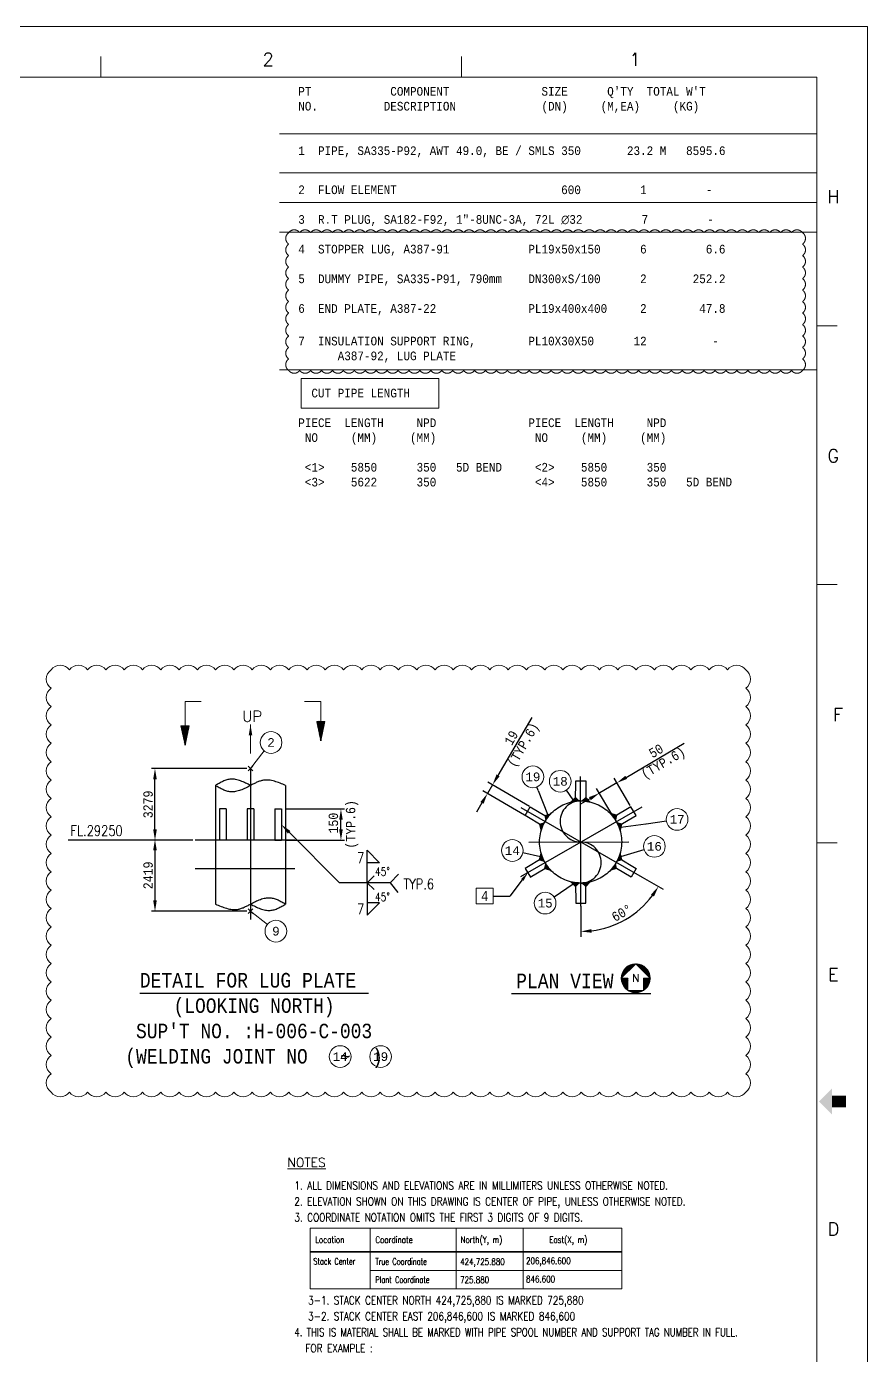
# Model space of a CAD drawing. Extents: x 0 to 841, y 0 to 594.
# Drawn here: x 608.5 to 841, y 226.8 to 594 of the extents above; entities that cross this region are included whole.
import ezdxf
from ezdxf.enums import TextEntityAlignment as Align

# ---------------------------------------------------------------- set-up
doc = ezdxf.new("R2010")
doc.units = 0
doc.header["$LTSCALE"] = 7
doc.header["$MEASUREMENT"] = 0
for name, pattern in [('CENTER', [50.8, 31.75, -6.35, 6.35, -6.35]), ('CONT', [1, 1, 0]), ('PHANTOM', [63.5, 31.75, -6.35, 6.35, -6.35, 6.35, -6.35])]:
    doc.linetypes.add(name, pattern=pattern)
for name, color, linetype in [('4', 7, 'Continuous'), ('42', 7, 'Continuous'), ('54', 7, 'Continuous'), ('EMB', 7, 'Continuous'), ('SUPT', 4, 'Continuous'), ('T-TEXT1', 7, 'Continuous'), ('TITLE BLOCK', 7, 'Continuous')]:
    doc.layers.add(name, color=color, linetype=linetype)
doc.styles.add('MARKING', font='monotxt.shx', dxfattribs={"width": 0.85, "height": 2.6})
doc.styles.add('ROMANS', font='romans.shx')
doc.styles.get("Standard").update_dxf_attribs({"font": 'txt.shx'})
doc.styles.add('TXT', font='monotxt.shx')

# ---------------------------------------------------------------- blocks, each defined once
blk = doc.blocks.new('*X42')
at = {"color": 0}
for p, q in [((263.81, 168.35), (270.12, 174.66)), ((263.85, 168.92), (269.55, 174.62)), ((263.95, 169.55), (268.91, 174.51)), ((264.16, 170.29), (268.17, 174.3)), ((264.58, 171.24), (267.22, 173.89)), ((270.3, 174.31), (270.64, 174.65)), ((270.3, 173.78), (271.13, 174.61)), ((270.3, 173.25), (271.58, 174.53)), ((270.3, 172.72), (272.01, 174.43)), ((270.3, 172.19), (272.42, 174.31)), ((270.3, 171.66), (272.8, 174.16)), ((270.83, 171.66), (273.17, 174)), ((271.36, 171.66), (273.51, 173.81)), ((271.89, 171.66), (273.84, 173.61)), ((272.42, 171.66), (274.16, 173.39)), ((263.81, 167.82), (263.98, 167.99)), ((263.86, 167.34), (264.24, 167.72)), ((263.93, 166.88), (264.51, 167.46)), ((272.95, 171.66), (274.45, 173.16)), ((273.48, 171.66), (274.74, 172.91)), ((274.01, 171.66), (275, 172.65)), ((274.54, 171.66), (275.25, 172.37)), ((275.08, 171.66), (275.49, 172.08)), ((275.61, 171.66), (275.71, 171.77)), ((275.78, 171.3), (275.91, 171.44)), ((275.78, 170.77), (276.1, 171.1)), ((275.78, 170.24), (276.27, 170.74)), ((275.78, 169.71), (276.42, 170.35)), ((275.78, 169.18), (276.55, 169.95)), ((275.78, 168.65), (276.66, 169.53)), ((275.78, 168.12), (276.74, 169.08)), ((275.78, 167.59), (276.79, 168.6)), ((275.78, 167.06), (276.8, 168.08)), ((275.78, 166.53), (276.77, 167.52)), ((264.03, 166.45), (264.77, 167.19)), ((264.16, 166.05), (265.04, 166.93)), ((264.3, 165.66), (265.3, 166.66)), ((264.47, 165.3), (265.57, 166.4)), ((264.65, 164.95), (265.83, 166.13)), ((264.85, 164.62), (266.1, 165.87)), ((265.07, 164.31), (266.36, 165.6)), ((265.3, 164.01), (266.63, 165.34)), ((265.55, 163.73), (266.89, 165.07)), ((265.81, 163.46), (267.16, 164.8)), ((266.09, 163.21), (267.42, 164.54)), ((266.39, 162.97), (267.69, 164.27)), ((266.7, 162.75), (267.95, 164.01)), ((267.02, 162.55), (268.22, 163.74)), ((267.37, 162.36), (268.48, 163.48)), ((267.73, 162.19), (268.75, 163.21)), ((268.11, 162.04), (269.01, 162.95)), ((268.51, 161.91), (269.28, 162.68)), ((268.93, 161.81), (269.54, 162.42)), ((269.38, 161.73), (269.81, 162.15)), ((269.86, 161.68), (270.08, 161.89)), ((270.3, 164.24), (270.73, 164.66)), ((270.3, 163.71), (271.26, 164.66)), ((270.3, 163.18), (271.79, 164.66)), ((270.3, 162.65), (272.32, 164.66)), ((270.3, 162.12), (272.85, 164.66)), ((270.38, 161.66), (273.38, 164.66)), ((270.94, 161.69), (273.91, 164.66)), ((271.56, 161.78), (274.44, 164.66)), ((272.28, 161.97), (274.97, 164.66)), ((273.16, 162.32), (275.5, 164.66)), ((275.78, 166), (276.68, 166.9)), ((275.78, 165.47), (276.5, 166.19)), ((275.78, 164.94), (276.14, 165.3))]:
    blk.add_line(p, q, dxfattribs=at)
blk = doc.blocks.new('A$C4F896684')
at = {"layer": '4', "color": 2, "linetype": 'Continuous'}
for p, q in [((-1.13, 0), (0, -5.35)), ((-1.13, 0), (1.13, 0)), ((-1.11, 0), (0.74, -1.86)), ((-0.64, 0), (-1.05, -0.41)), ((-0.39, 0), (-1, -0.62)), ((-0.14, 0), (-0.96, -0.82)), ((0.11, 0), (-0.92, -1.03)), ((0.36, 0), (-0.87, -1.24)), ((-0.86, 0), (0.78, -1.65)), ((0.61, 0), (-0.83, -1.44)), ((0.86, 0), (-0.79, -1.65)), ((1.11, 0), (-0.74, -1.85)), ((-0.62, 0), (0.83, -1.44)), ((-0.37, 0), (0.87, -1.24)), ((-0.12, 0), (0.92, -1.03)), ((0, -5.35), (1.13, 0)), ((0.13, 0), (0.96, -0.83)), ((0.38, 0), (1, -0.62)), ((0.63, 0), (1.05, -0.41)), ((0.88, 0), (1.09, -0.21)), ((1.13, 0), (1.13, 0)), ((-1.07, -0.29), (0.7, -2.06)), ((-1.01, -0.61), (0.65, -2.27)), ((-0.94, -0.92), (0.61, -2.47)), ((-0.87, -1.24), (0.57, -2.68)), ((-0.8, -1.56), (0.52, -2.88)), ((-0.74, -1.87), (0.48, -3.09)), ((1.07, -0.29), (-0.7, -2.06)), ((-0.67, -2.19), (0.44, -3.3)), ((1.01, -0.6), (-0.65, -2.26)), ((0.94, -0.92), (-0.61, -2.47)), ((-0.6, -2.51), (0.39, -3.5)), ((0.87, -1.24), (-0.57, -2.68)), ((-0.54, -2.82), (0.35, -3.71)), ((0.81, -1.55), (-0.52, -2.88)), ((0.74, -1.87), (-0.48, -3.09)), ((-0.47, -3.14), (0.31, -3.91)), ((0.67, -2.19), (-0.44, -3.29)), ((-0.4, -3.46), (0.26, -4.12)), ((0.6, -2.5), (-0.39, -3.5)), ((0.54, -2.82), (-0.35, -3.71)), ((0.47, -3.14), (-0.31, -3.91)), ((0.4, -3.45), (-0.26, -4.12)), ((-0.34, -3.77), (0.22, -4.33)), ((-0.27, -4.09), (0.17, -4.53)), ((0.34, -3.77), (-0.22, -4.32)), ((-0.2, -4.41), (0.13, -4.74)), ((0.27, -4.09), (-0.17, -4.53)), ((0.2, -4.4), (-0.13, -4.74)), ((-0.13, -4.72), (0.09, -4.94)), ((0.13, -4.72), (-0.09, -4.94)), ((-0.07, -5.04), (0.04, -5.15)), ((0.07, -5.03), (-0.04, -5.15)), ((0, -5.35), (0, -5.35))]:
    blk.add_line(p, q, dxfattribs=at)

msp = doc.modelspace()

# ---------------------------------------------------------------- hatches: boundary and pattern name
at = {"layer": 'SUPT', "linetype": 'PHANTOM'}
for points in [[(760.26, 380.98), (759.01, 379.73, -0.059237), (761.68, 380.05), (761.22, 380.05)], [(763.09, 380.98), (764.34, 379.73, 0.059237), (761.68, 380.05), (762.14, 380.05)], [(751.76, 376.05), (753.47, 376.51, 0.059237), (751.86, 374.36), (752.09, 374.76)], [(771.63, 376.07), (769.92, 376.52, -0.059237), (771.53, 374.37), (771.3, 374.77)], [(750.35, 373.6), (750.81, 371.9, -0.059237), (751.86, 374.36), (751.63, 373.96)], [(773.04, 373.61), (772.59, 371.91, 0.059237), (771.53, 374.37), (771.76, 373.98)], [(750.36, 363.77), (750.81, 365.47, 0.059237), (751.87, 363.01), (751.64, 363.41)], [(773.05, 363.78), (772.59, 365.49, -0.059237), (771.54, 363.02), (771.77, 363.42)], [(751.77, 361.32), (753.48, 360.86, -0.059237), (751.87, 363.01), (752.1, 362.61)], [(771.64, 361.33), (769.93, 360.87, 0.059237), (771.54, 363.02), (771.31, 362.62)], [(760.28, 356.41), (759.03, 357.65, 0.059237), (761.69, 357.34), (761.23, 357.34)], [(763.11, 356.41), (764.35, 357.66, -0.059237), (761.69, 357.34), (762.15, 357.34)]]:
    msp.add_hatch(color=1, dxfattribs=at).paths.add_polyline_path(points)

# ---------------------------------------------------------------- linework, layer by layer
at = {"color": 6, "linetype": 'Continuous', "lineweight": 0, "flags": 128}
msp.add_lwpolyline([(823.04, 498.99, 0, 0, 0.520567), (823.04, 498.99, 0, 0, 0.520567), (823.04, 498.99, 0.3, 0.3, 0.520567), (823.04, 502.16, 0.3, 0.3, 0.520567), (823.04, 505.33, 0.3, 0.3, 0.520567), (823.04, 508.5, 0.3, 0.3, 0.520567), (823.04, 511.67, 0.3, 0.3, 0.520567), (823.04, 514.85, 0.3, 0.3, 0.520567), (823.04, 518.02, 0.3, 0.3, 0.520567), (823.04, 521.19, 0.3, 0.3, 0.520567), (823.04, 524.36, 0.3, 0.3, 0.520567), (823.04, 527.53, 0.3, 0.3, 0.520567), (823.04, 530.71, 0.3, 0.3, 0.520567), (823.04, 533.88, 0.3, 0.3, 0.520567), (823.04, 537.05, 0.3, 0.3, 0.520567), (823.04, 537.05, 0.3, 0.3, 0.520567), (820.01, 537.05, 0.3, 0.3, 0.520567), (816.99, 537.05, 0.3, 0.3, 0.520567), (813.97, 537.05, 0.3, 0.3, 0.520567), (810.95, 537.05, 0.3, 0.3, 0.520567), (807.92, 537.05, 0.3, 0.3, 0.520567), (804.9, 537.05, 0.3, 0.3, 0.520567), (801.88, 537.05, 0.3, 0.3, 0.520567), (798.86, 537.05, 0.3, 0.3, 0.520567), (795.83, 537.05, 0.3, 0.3, 0.520567), (792.81, 537.05, 0.3, 0.3, 0.520567), (789.79, 537.05, 0.3, 0.3, 0.520567), (786.77, 537.05, 0.3, 0.3, 0.520567), (783.74, 537.05, 0.3, 0.3, 0.520567), (780.72, 537.05, 0.3, 0.3, 0.520567), (777.7, 537.05, 0.3, 0.3, 0.520567), (774.68, 537.05, 0.3, 0.3, 0.520567), (771.66, 537.05, 0.3, 0.3, 0.520567), (768.63, 537.05, 0.3, 0.3, 0.520567), (765.61, 537.05, 0.3, 0.3, 0.520567), (762.59, 537.05, 0.3, 0.3, 0.520567), (759.57, 537.05, 0.3, 0.3, 0.520567), (756.54, 537.05, 0.3, 0.3, 0.520567), (753.52, 537.05, 0.3, 0.3, 0.520567), (750.5, 537.05, 0.3, 0.3, 0.520567), (747.48, 537.05, 0.3, 0.3, 0.520567), (744.45, 537.05, 0.3, 0.3, 0.520567), (741.43, 537.05, 0.3, 0.3, 0.520567), (738.41, 537.05, 0.3, 0.3, 0.520567), (735.39, 537.05, 0.3, 0.3, 0.520567), (732.36, 537.05, 0.3, 0.3, 0.520567), (729.34, 537.05, 0.3, 0.3, 0.520567), (726.32, 537.05, 0.3, 0.3, 0.520567), (723.3, 537.05, 0.3, 0.3, 0.520567), (720.27, 537.05, 0.3, 0.3, 0.520567), (717.25, 537.05, 0.3, 0.3, 0.520567), (714.23, 537.05, 0.3, 0.3, 0.520567), (711.21, 537.05, 0.3, 0.3, 0.520567), (708.18, 537.05, 0.3, 0.3, 0.520567), (705.16, 537.05, 0.3, 0.3, 0.520567), (702.14, 537.05, 0.3, 0.3, 0.520567), (699.12, 537.05, 0.3, 0.3, 0.520567), (696.09, 537.05, 0.3, 0.3, 0.520567), (693.07, 537.05, 0.3, 0.3, 0.520567), (690.05, 537.05, 0.3, 0.3, 0.520567), (687.03, 537.05, 0.3, 0.3, 0.520567), (684.01, 537.05, 0.3, 0.3, 0.520567), (680.98, 537.05, 0.3, 0.3, 0.520567), (680.98, 537.05, 0.3, 0.3, 0.520567), (680.98, 533.88, 0.3, 0.3, 0.520567), (680.98, 530.71, 0.3, 0.3, 0.520567), (680.98, 527.53, 0.3, 0.3, 0.520567), (680.98, 524.36, 0.3, 0.3, 0.520567), (680.98, 521.19, 0.3, 0.3, 0.520567), (680.98, 518.02, 0.3, 0.3, 0.520567), (680.98, 514.85, 0.3, 0.3, 0.520567), (680.98, 511.67, 0.3, 0.3, 0.520567), (680.98, 508.5, 0.3, 0.3, 0.520567), (680.98, 505.33, 0.3, 0.3, 0.520567), (680.98, 502.16, 0.3, 0.3, 0.520567), (680.98, 498.99, 0.3, 0.3, 0.520567), (680.98, 498.99, 0.3, 0.3, 0.520567), (684.01, 498.99, 0.3, 0.3, 0.520567), (687.03, 498.99, 0.3, 0.3, 0.520567), (690.05, 498.99, 0.3, 0.3, 0.520567), (693.07, 498.99, 0.3, 0.3, 0.520567), (696.09, 498.99, 0.3, 0.3, 0.520567), (699.12, 498.99, 0.3, 0.3, 0.520567), (702.14, 498.99, 0.3, 0.3, 0.520567), (705.16, 498.99, 0.3, 0.3, 0.520567), (708.18, 498.99, 0.3, 0.3, 0.520567), (711.21, 498.99, 0.3, 0.3, 0.520567), (714.23, 498.99, 0.3, 0.3, 0.520567), (717.25, 498.99, 0.3, 0.3, 0.520567), (720.27, 498.99, 0.3, 0.3, 0.520567), (723.3, 498.99, 0.3, 0.3, 0.520567), (726.32, 498.99, 0.3, 0.3, 0.520567), (729.34, 498.99, 0.3, 0.3, 0.520567), (732.36, 498.99, 0.3, 0.3, 0.520567), (735.39, 498.99, 0.3, 0.3, 0.520567), (738.41, 498.99, 0.3, 0.3, 0.520567), (741.43, 498.99, 0.3, 0.3, 0.520567), (744.45, 498.99, 0.3, 0.3, 0.520567), (747.48, 498.99, 0.3, 0.3, 0.520567), (750.5, 498.99, 0.3, 0.3, 0.520567), (753.52, 498.99, 0.3, 0.3, 0.520567), (756.54, 498.99, 0.3, 0.3, 0.520567), (759.57, 498.99, 0.3, 0.3, 0.520567), (762.59, 498.99, 0.3, 0.3, 0.520567), (765.61, 498.99, 0.3, 0.3, 0.520567), (768.63, 498.99, 0.3, 0.3, 0.520567), (771.66, 498.99, 0.3, 0.3, 0.520567), (774.68, 498.99, 0.3, 0.3, 0.520567), (777.7, 498.99, 0.3, 0.3, 0.520567), (780.72, 498.99, 0.3, 0.3, 0.520567), (783.74, 498.99, 0.3, 0.3, 0.520567), (786.77, 498.99, 0.3, 0.3, 0.520567), (789.79, 498.99, 0.3, 0.3, 0.520567), (792.81, 498.99, 0.3, 0.3, 0.520567), (795.83, 498.99, 0.3, 0.3, 0.520567), (798.86, 498.99, 0.3, 0.3, 0.520567), (801.88, 498.99, 0.3, 0.3, 0.520567), (804.9, 498.99, 0.3, 0.3, 0.520567), (807.92, 498.99, 0.3, 0.3, 0.520567), (810.95, 498.99, 0.3, 0.3, 0.520567), (813.97, 498.99, 0.3, 0.3, 0.520567), (816.99, 498.99, 0.3, 0.3, 0.520567), (820.01, 498.99, 0.3, 0.3, 0.520567), (823.04, 498.99, 0.3, 0.3, 0.520567)], format="xyseb", dxfattribs=at)
at = {"layer": '42', "color": 3, "linetype": 'Continuous', "lineweight": 0}
for p, q in [((629.01, 585.73), (629.01, 580)), ((728.74, 585.73), (728.74, 580)), ((826.93, 511.27), (832.65, 511.27)), ((826.93, 439.85), (832.65, 439.85)), ((826.93, 368.43), (832.65, 368.43))]:
    msp.add_line(p, q, dxfattribs=at)
for points in [[(0, 0), (841, 0), (841, 594), (0, 594)], [(35, 580), (827, 580), (827, 14), (35, 14)]]:
    msp.add_lwpolyline(points, close=True, dxfattribs=at)
for points in [[(827.59, 297), (831.16, 300.56), (831.16, 293.43)], [(831.16, 298.6), (835.1, 298.6), (831.16, 295.39), (835.1, 295.39)]]:
    msp.add_solid(points, dxfattribs=at)
at = {"layer": '54', "color": 4, "linetype": 'Continuous', "lineweight": 0}
for p, q in [((686.88, 255.36), (686.88, 262.02)), ((686.88, 262.02), (773.12, 262.02)), ((703.54, 255.36), (703.54, 262.02)), ((727.29, 255.36), (727.29, 262.02)), ((745.78, 255.36), (745.78, 262.02)), ((773.12, 262.02), (773.12, 255.36)), ((686.88, 255.53), (773.12, 255.53)), ((686.88, 245.26), (686.88, 255.36)), ((686.88, 255.36), (773.12, 255.36)), ((686.88, 255.36), (773.12, 255.36)), ((703.54, 245.26), (703.54, 255.36)), ((727.29, 245.26), (727.29, 255.36)), ((745.78, 245.26), (745.78, 255.36)), ((773.12, 255.36), (773.12, 245.26)), ((703.54, 250.31), (773.12, 250.31)), ((686.88, 245.26), (773.12, 245.26))]:
    msp.add_line(p, q, dxfattribs=at)
at = {"layer": 'EMB', "color": 2, "linetype": 'Continuous', "lineweight": 0}
for p, q in [((678.39, 564.39), (827, 564.39)), ((678.39, 553.59), (827, 553.59)), ((678.39, 545.39), (827, 545.39)), ((678.39, 537.19), (827, 537.19)), ((678.39, 499.19), (827, 499.19)), ((684.39, 496.72), (722.49, 496.72))]:
    msp.add_line(p, q, dxfattribs=at)
msp.add_lwpolyline([(684.39, 496.72), (684.39, 488.52), (722.49, 488.52), (722.49, 496.72)], dxfattribs=at)
at = {"layer": 'SUPT', "color": 2, "linetype": 'PHANTOM', "lineweight": 0}
for p, q in [((652.31, 407.51), (652.31, 396.66)), ((656.8, 407.51), (652.31, 407.51)), ((689.84, 407.51), (685.35, 407.51)), ((689.84, 407.51), (689.84, 397.92)), ((670.41, 401.14), (670.41, 393.13)), ((670.41, 388.98), (674.23, 393.83)), ((671.07, 389.63), (669.76, 388.32)), ((669.76, 389.63), (671.07, 388.32)), ((671.07, 348.9), (669.76, 350.21)), ((669.76, 348.9), (671.07, 350.21)), ((670.41, 349.55), (675.07, 345.9))]:
    msp.add_line(p, q, dxfattribs=at)
at = {"layer": 'SUPT', "color": 2}
for p, q in [((738.86, 387.08), (748.25, 403.13)), ((774.31, 386.55), (790.35, 395.98)), ((669.41, 388.98), (643, 388.98)), ((644, 372.16), (644, 385.98)), ((775.43, 378.73), (770.97, 386.33)), ((746.14, 376.11), (734.64, 382.84)), ((737.34, 384.49), (735.93, 382.08)), ((747.55, 378.52), (736.05, 385.25)), ((770.56, 375.87), (766.1, 383.46)), ((771.73, 385.03), (766.55, 381.99)), ((734.42, 379.49), (732.9, 376.9)), ((764.27, 380.65), (761.68, 379.13)), ((679.96, 377.82), (696.42, 377.82)), ((695.42, 372.16), (695.42, 374.82)), ((644, 369.16), (619.96, 369.16)), ((654.46, 369.16), (642.5, 369.16)), ((654.46, 369.16), (643, 369.16)), ((679.96, 369.16), (696.42, 369.16)), ((644, 366.37), (644, 352.55)), ((702.67, 357.43), (702.67, 366.39)), ((706.1, 362.96), (702.67, 366.39)), ((704.57, 359.34), (702.67, 357.43)), ((702.67, 357.43), (702.67, 348.47)), ((704.57, 355.52), (702.67, 357.43)), ((778.71, 358.98), (784.51, 355.65)), ((737.5, 353.76), (742.13, 353.76)), ((669.41, 349.55), (643, 349.55)), ((706.1, 351.9), (702.67, 348.47)), ((761.71, 350.93), (761.72, 342.44)), ((703.01, 326.8), (639.79, 326.8)), ((742.59, 326.8), (781.06, 326.8))]:
    msp.add_line(p, q, dxfattribs=at)
at = {"layer": 'SUPT', "color": 1, "linetype": 'CENTER'}
for p, q in [((670.41, 388.92), (670.41, 347.31)), ((761.71, 350.93), (761.69, 386.74)), ((745.12, 378.25), (778.71, 358.98)), ((745.13, 359.11), (778.7, 378.43)), ((682.63, 369.16), (655.14, 369.16)), ((747.4, 368.68), (775.04, 368.7)), ((682.63, 361.27), (655.14, 361.27))]:
    msp.add_line(p, q, dxfattribs=at)
at = {"layer": 'SUPT', "color": 1, "linetype": 'PHANTOM'}
for p, q in [((760.27, 379.96), (760.33, 385.62)), ((760.34, 385.62), (763.13, 385.6)), ((763.12, 385.61), (763.09, 380.98)), ((660.7, 384.29), (660.7, 351.53)), ((680.13, 384.29), (680.13, 351.53)), ((746.37, 375.99), (747.78, 378.4)), ((747.77, 378.39), (751.76, 376.05)), ((760.26, 380.98), (759.01, 379.73)), ((760.26, 380.98), (761.22, 380.05)), ((761.68, 380.05), (761.22, 380.05)), ((761.68, 380.05), (762.14, 380.05)), ((763.09, 380.98), (762.14, 380.05)), ((763.09, 380.98), (764.34, 379.73)), ((775.62, 378.41), (770.75, 375.55)), ((777.03, 376.01), (775.62, 378.41)), ((661.86, 377.82), (661.86, 369.16)), ((663.69, 377.82), (661.86, 377.82)), ((663.69, 377.82), (663.69, 369.16)), ((669.5, 377.82), (669.5, 369.16)), ((671.32, 377.82), (669.5, 377.82)), ((671.32, 377.82), (671.32, 369.16)), ((677.14, 377.82), (677.14, 369.16)), ((677.14, 377.82), (678.96, 377.82)), ((678.96, 377.82), (678.96, 369.16)), ((751.24, 373.1), (746.36, 375.98)), ((751.76, 376.05), (753.47, 376.51)), ((751.76, 376.05), (752.09, 374.76)), ((751.86, 374.36), (752.09, 374.76)), ((771.63, 376.07), (769.92, 376.52)), ((771.63, 376.07), (771.3, 374.77)), ((771.53, 374.37), (771.3, 374.77)), ((772.16, 373.11), (777.03, 376.01)), ((750.35, 373.6), (751.63, 373.96)), ((750.35, 373.6), (750.81, 371.9)), ((751.86, 374.36), (751.63, 373.96)), ((771.53, 374.37), (771.76, 373.98)), ((773.04, 373.61), (771.76, 373.98)), ((773.04, 373.61), (772.59, 371.91)), ((663.69, 369.16), (661.86, 369.16)), ((671.32, 369.16), (669.5, 369.16)), ((677.14, 369.16), (678.96, 369.16)), ((751.24, 364.27), (746.37, 361.38)), ((750.36, 363.77), (750.81, 365.47)), ((750.36, 363.77), (751.64, 363.41)), ((773.05, 363.78), (771.77, 363.42)), ((772.16, 364.29), (777.04, 361.4)), ((773.05, 363.78), (772.59, 365.49)), ((746.38, 361.38), (747.79, 358.97)), ((747.78, 358.97), (751.77, 361.32)), ((751.87, 363.01), (751.64, 363.41)), ((751.77, 361.32), (752.1, 362.61)), ((751.77, 361.32), (753.48, 360.86)), ((751.87, 363.01), (752.1, 362.61)), ((771.64, 361.33), (769.93, 360.87)), ((771.54, 363.02), (771.31, 362.62)), ((771.64, 361.33), (771.31, 362.62)), ((771.54, 363.02), (771.77, 363.42)), ((775.63, 358.99), (771.64, 361.33)), ((777.04, 361.4), (775.63, 358.99)), ((760.28, 356.41), (759.03, 357.65)), ((760.28, 357.42), (760.35, 351.76)), ((760.28, 356.41), (761.23, 357.34)), ((761.69, 357.34), (761.23, 357.34)), ((761.69, 357.34), (762.15, 357.34)), ((763.11, 356.41), (762.15, 357.34)), ((763.11, 356.41), (764.35, 357.66)), ((763.14, 351.78), (763.11, 356.41)), ((760.36, 351.77), (763.15, 351.79))]:
    msp.add_line(p, q, dxfattribs=at)
at = {"layer": 'SUPT', "color": 2, "linetype": 'CONT'}
for p, q in [((752.62, 376.28), (749.59, 383.9)), ((759.64, 380.35), (757.78, 383)), ((772.82, 372.76), (785.41, 374.52)), ((750.58, 364.62), (745.73, 365.66)), ((772.82, 364.64), (779.22, 366.6)), ((759.65, 357.03), (754.36, 353.47))]:
    msp.add_line(p, q, dxfattribs=at)
at = {"layer": 'SUPT', "color": 2, "linetype": 'Continuous'}
for p, q in [((706.1, 362.96), (702.67, 362.96)), ((709.02, 357.43), (695.02, 357.43)), ((709.02, 357.43), (711.32, 359.75)), ((709.02, 357.43), (711.16, 354.71)), ((706.1, 351.9), (702.67, 351.9))]:
    msp.add_line(p, q, dxfattribs=at)
at = {"layer": 'SUPT', "color": 2, "lineweight": 0, "ltscale": 0.2}
for p, q in [((776.93, 335.02), (772.93, 331.03)), ((776.93, 335.02), (780.92, 331.03)), ((774.78, 331.03), (772.93, 331.03)), ((774.78, 331.03), (774.78, 327.66)), ((779.08, 331.03), (779.08, 327.66)), ((780.92, 331.03), (779.08, 331.03)), ((779.08, 327.66), (774.78, 327.66))]:
    msp.add_line(p, q, dxfattribs=at)
at = {"layer": 'SUPT', "color": 1, "linetype": 'Continuous', "lineweight": 0, "flags": 128}
msp.add_lwpolyline([(615.27, 416.24, 0.520567), (615.27, 416.24, 0.520567), (615.27, 416.24, 0.520567), (615.27, 411.17, 0.520567), (615.27, 406.1, 0.520567), (615.27, 401.02, 0.520567), (615.27, 395.95, 0.520567), (615.27, 390.88, 0.520567), (615.27, 385.81, 0.520567), (615.27, 380.73, 0.520567), (615.27, 375.66, 0.520567), (615.27, 370.59, 0.520567), (615.27, 365.52, 0.520567), (615.27, 360.44, 0.520567), (615.27, 355.37, 0.520567), (615.27, 350.3, 0.520567), (615.27, 345.23, 0.520567), (615.27, 340.15, 0.520567), (615.27, 335.08, 0.520567), (615.27, 330.01, 0.520567), (615.27, 324.94, 0.520567), (615.27, 319.87, 0.520567), (615.27, 314.79, 0.520567), (615.27, 309.72, 0.520567), (615.27, 304.65, 0.520567), (615.27, 299.58, 0.520567), (615.27, 299.58, 0.520567), (620.32, 299.58, 0.520567), (625.38, 299.58, 0.520567), (630.43, 299.58, 0.520567), (635.49, 299.58, 0.520567), (640.54, 299.58, 0.520567), (645.6, 299.58, 0.520567), (650.65, 299.58, 0.520567), (655.71, 299.58, 0.520567), (660.76, 299.58, 0.520567), (665.82, 299.58, 0.520567), (670.87, 299.58, 0.520567), (675.93, 299.58, 0.520567), (680.98, 299.58, 0.520567), (686.04, 299.58, 0.520567), (691.09, 299.58, 0.520567), (696.15, 299.58, 0.520567), (701.2, 299.58, 0.520567), (706.26, 299.58, 0.520567), (711.31, 299.58, 0.520567), (716.37, 299.58, 0.520567), (721.43, 299.58, 0.520567), (726.48, 299.58, 0.520567), (731.54, 299.58, 0.520567), (736.59, 299.58, 0.520567), (741.65, 299.58, 0.520567), (746.7, 299.58, 0.520567), (751.76, 299.58, 0.520567), (756.81, 299.58, 0.520567), (761.87, 299.58, 0.520567), (766.92, 299.58, 0.520567), (771.98, 299.58, 0.520567), (777.03, 299.58, 0.520567), (782.09, 299.58, 0.520567), (787.14, 299.58, 0.520567), (792.2, 299.58, 0.520567), (797.25, 299.58, 0.520567), (802.31, 299.58, 0.520567), (807.36, 299.58, 0.520567), (807.36, 299.58, 0.520567), (807.36, 304.65, 0.520567), (807.36, 309.72, 0.520567), (807.36, 314.79, 0.520567), (807.36, 319.87, 0.520567), (807.36, 324.94, 0.520567), (807.36, 330.01, 0.520567), (807.36, 335.08, 0.520567), (807.36, 340.15, 0.520567), (807.36, 345.23, 0.520567), (807.36, 350.3, 0.520567), (807.36, 355.37, 0.520567), (807.36, 360.44, 0.520567), (807.36, 365.52, 0.520567), (807.36, 370.59, 0.520567), (807.36, 375.66, 0.520567), (807.36, 380.73, 0.520567), (807.36, 385.81, 0.520567), (807.36, 390.88, 0.520567), (807.36, 395.95, 0.520567), (807.36, 401.02, 0.520567), (807.36, 406.1, 0.520567), (807.36, 411.17, 0.520567), (807.36, 416.24, 0.520567), (807.36, 416.24, 0.520567), (802.31, 416.24, 0.520567), (797.25, 416.24, 0.520567), (792.2, 416.24, 0.520567), (787.14, 416.24, 0.520567), (782.09, 416.24, 0.520567), (777.03, 416.24, 0.520567), (771.98, 416.24, 0.520567), (766.92, 416.24, 0.520567), (761.87, 416.24, 0.520567), (756.81, 416.24, 0.520567), (751.76, 416.24, 0.520567), (746.7, 416.24, 0.520567), (741.65, 416.24, 0.520567), (736.59, 416.24, 0.520567), (731.54, 416.24, 0.520567), (726.48, 416.24, 0.520567), (721.43, 416.24, 0.520567), (716.37, 416.24, 0.520567), (711.31, 416.24, 0.520567), (706.26, 416.24, 0.520567), (701.2, 416.24, 0.520567), (696.15, 416.24, 0.520567), (691.09, 416.24, 0.520567), (686.04, 416.24, 0.520567), (680.98, 416.24, 0.520567), (675.93, 416.24, 0.520567), (670.87, 416.24, 0.520567), (665.82, 416.24, 0.520567), (660.76, 416.24, 0.520567), (655.71, 416.24, 0.520567), (650.65, 416.24, 0.520567), (645.6, 416.24, 0.520567), (640.54, 416.24, 0.520567), (635.49, 416.24, 0.520567), (630.43, 416.24, 0.520567), (625.38, 416.24, 0.520567), (620.32, 416.24, 0.520567), (615.27, 416.24, 0.520567)], format="xyb", dxfattribs=at)
at = {"layer": 'SUPT', "color": 2, "linetype": 'Continuous'}
msp.add_lwpolyline([(745.56, 358.19), (742.13, 353.76)], dxfattribs=at)
at = {"layer": 'SUPT', "color": 2, "linetype": 'Continuous', "lineweight": 0}
msp.add_lwpolyline([(732.82, 351.62), (737.5, 351.62), (737.5, 355.91), (732.82, 355.91), (732.82, 351.62)], dxfattribs=at)
for centre in [(676.08, 396.18), (748.49, 386.69), (756.05, 385.45), (788.38, 374.93), (742.81, 366.33), (782.08, 367.48), (751.88, 351.79), (677.44, 344.05), (695.2, 309.38), (706.4, 309.38)]:
    msp.add_circle(centre, 3, dxfattribs=at)
at = {"layer": 'SUPT', "color": 1, "linetype": 'PHANTOM'}
msp.add_circle((761.7, 368.69), 11.35, dxfattribs=at)
at = {"layer": 'SUPT', "color": 2, "lineweight": 0, "ltscale": 0.2}
msp.add_circle((776.93, 331.03), 3.99, dxfattribs=at)
at = {"layer": 'SUPT', "color": 1, "linetype": 'CENTER'}
msp.add_arc((761.7, 374.37), 5.68, 90.0381, 270.0381, dxfattribs=at)
at = {"layer": 'SUPT', "color": 1, "linetype": 'PHANTOM'}
msp.add_arc((761.7, 363.01), 5.68, 270.0381, 90.0381, dxfattribs=at)
at = {"layer": 'SUPT', "color": 2}
msp.add_arc((761.7, 368.74), 24.8, 276.9729, 323.2234, dxfattribs=at)
at = {"layer": 'SUPT', "color": 1, "linetype": 'PHANTOM'}
for points in [[(670.41, 384.29), (668.62, 385.24), (665.24, 386.95), (662.09, 385.11), (660.7, 384.29)], [(670.41, 351.53), (672.2, 350.58), (675.58, 348.87), (678.73, 350.71), (680.13, 351.53)]]:
    msp.add_open_spline(points, degree=3, knots=[1.177559, 1.177559, 1.177559, 1.177559, 1.843458, 2.374059, 2.374059, 2.374059, 2.374059], dxfattribs=at)
for points in [[(680.13, 384.29), (673.99, 385.75), (670.41, 384.29), (664.93, 382.54), (660.7, 384.29)], [(660.7, 351.53), (666.83, 350.07), (670.41, 351.53), (675.89, 353.28), (680.13, 351.53)]]:
    msp.add_spline(points, degree=3, dxfattribs=at)
at = {"layer": 'SUPT', "color": 2, "linetype": 'PHANTOM', "lineweight": 0}
msp.add_solid([(669.91, 398.14), (670.91, 398.14), (670.41, 401.14)], dxfattribs=at)
at = {"layer": 'SUPT', "color": 2}
for points in [[(643.5, 385.98), (644.5, 385.98), (644, 388.98)], [(738.43, 387.34), (739.29, 386.83), (737.34, 384.49)], [(774.06, 386.99), (774.57, 386.12), (771.73, 385.03)], [(733.99, 379.75), (734.85, 379.24), (735.93, 382.08)], [(764.02, 381.08), (764.52, 380.22), (766.86, 382.17)], [(694.92, 374.82), (695.92, 374.82), (695.42, 377.82)], [(643.5, 372.16), (644.5, 372.16), (644, 369.16)], [(694.92, 372.16), (695.92, 372.16), (695.42, 369.16)], [(643.5, 366.37), (644.5, 366.37), (644, 369.37)], [(781.15, 354.16), (781.98, 353.61), (783.21, 356.4)], [(643.5, 352.55), (644.5, 352.55), (644, 349.55)], [(764.74, 343.62), (764.68, 344.62), (761.72, 343.94)]]:
    msp.add_solid(points, dxfattribs=at)
at = {"layer": 'SUPT', "color": 2, "linetype": 'Continuous'}
msp.add_solid([(745.23, 358.45), (747.09, 360.17), (745.89, 357.94)], dxfattribs=at)
at = {"layer": 'TITLE BLOCK', "color": 2}
msp.add_line((681.08, 371.37), (695.02, 357.43), dxfattribs=at)
msp.add_solid([(680.73, 371.01), (681.44, 371.72), (678.96, 373.49)], dxfattribs=at)

# ---------------------------------------------------------------- block references
at = {"layer": 'SUPT', "color": 2, "linetype": 'PHANTOM', "lineweight": 0}
for p in [(652.31, 400.76), (689.84, 402.01)]:
    msp.add_blockref('A$C4F896684', p, dxfattribs=at)
at = {"layer": 'SUPT', "color": 2, "lineweight": 0, "ltscale": 0.2, "xscale": 0.6143999999999323, "yscale": 0.6143999999999323, "zscale": 0.6143999999999323, "rotation": 270}
msp.add_blockref('*X42', (673.62, 497.1), dxfattribs=at)

# ---------------------------------------------------------------- texts
at = {"color": 2, "style": 'MARKING', "width": 0.85}
for s, p in [('(TYP.6)', (699.39, 366.86)), ('150', (694.62, 371.03))]:
    msp.add_text(s, height=2.6, rotation=90, dxfattribs=at).set_placement(p)
at = {"color": 2, "linetype": 'Continuous', "lineweight": 0, "char_height": 2.6, "attachment_point": 5, "rotation": 30.4483, "style": 'MARKING'}
for s, insert in [('\\A1;(TYP.6)', (784.69, 390.22)), ('\\A1;50', (782.56, 393.84))]:
    msp.add_mtext(s, dxfattribs=dict(at, insert=insert))
at = {"color": 2, "char_height": 2.6, "attachment_point": 5, "rotation": 90, "style": 'MARKING'}
for s, insert in [('\\A1;3279', (642.1, 379.07)), ('\\A1;2419', (642.1, 359.46))]:
    msp.add_mtext(s, dxfattribs=dict(at, insert=insert))
at = {"layer": '4', "color": 2, "linetype": 'Continuous', "lineweight": 0, "style": 'ROMANS'}
msp.add_text('%%UNOTES', height=2.496, dxfattribs=at).set_placement((685.9, 280.13), align=Align.MIDDLE)
for s, width, p in [('1. ALL DIMENSIONS AND ELEVATIONS ARE IN MILLIMITERS UNLESS OTHERWISE NOTED.', 0.8, (682.54, 272.63)), ('2. ELEVATION SHOWN ON THIS DRAWING IS CENTER OF PIPE, UNLESS OTHERWISE NOTED.', 0.8, (682.54, 268.23)), ('3. COORDINATE NOTATION OMITS THE FIRST 3 DIGITS OF 9 DIGITS.', 0.8, (682.54, 263.83)), ('3-1. STACK CENTER NORTH 424,725,880 IS MARKED 725,880', 0.8, (686.35, 240.91)), ('3-2. STACK CENTER EAST 206,846,600 IS MARKED 846,600', 0.8, (686.35, 236.51)), ('4. THIS IS MATERIAL SHALL BE MARKED WITH PIPE SPOOL NUMBER AND SUPPORT TAG NUMBER IN FULL.', 0.77, (682.54, 232.08)), ('  FOR EXAMPLE :', 0.8, (683.14, 227.68))]:
    msp.add_text(s, height=2.25, dxfattribs=dict(at, width=width)).set_placement(p)
at = {"layer": '42', "color": 3, "linetype": 'Continuous', "lineweight": 0, "style": 'ROMANS'}
for s, height, width, p in [('2', 3.58, 1.001426, (675.29, 584.94)), ('1', 3.58, 1.001426, (776.74, 584.94)), ('H', 3.57, 1.001449, (831.54, 547.02)), ('G', 3.57, 1.001449, (831.54, 475.39)), ('F', 3.57, 1.001449, (832.85, 403.88)), ('E', 3.57, 1.001449, (831.55, 332.07)), ('D', 3.57, 1.001449, (831.61, 261.75))]:
    msp.add_text(s, height=height, dxfattribs=dict(at, width=width)).set_placement(p, align=Align.MIDDLE)
at = {"layer": 'EMB', "color": 2, "linetype": 'Continuous', "lineweight": 0, "style": 'TXT', "width": 0.875}
for s, p in [(" PT            COMPONENT              SIZE      Q'TY  TOTAL W'T", (681.8, 574.9)), (' NO.          DESCRIPTION             (DN)     (M,EA)     (KG)', (681.8, 570.8)), (' 1  PIPE, SA335-P92, AWT 49.0, BE / SMLS 350       23.2 M   8595.6', (681.8, 558.5)), (' 2  FLOW ELEMENT                         600         1         -', (681.8, 547.7)), (' 3  R.T PLUG, SA182-F92, 1"-8UNC-3A, 72L ∅32         7         -  ', (681.8, 539.5)), (' 4  STOPPER LUG, A387-91            PL19x50x150      6         6.6  ', (681.8, 531.3)), (' 5  DUMMY PIPE, SA335-P91, 790mm    DN300xS/100      2       252.2', (681.8, 523.1)), (' 6  END PLATE, A387-22              PL19x400x400     2        47.8  ', (681.8, 514.9)), (' 7  INSULATION SUPPORT RING,        PL10X30X50      12          -', (681.8, 505.9)), ('       A387-92, LUG PLATE', (681.8, 501.8)), ('   CUT PIPE LENGTH', (681.8, 491.53)), (' PIECE  LENGTH     NPD              PIECE  LENGTH     NPD', (681.8, 483.33)), ('  NO     (MM)     (MM)               NO     (MM)     (MM)', (681.8, 479.23)), ('  <1>    5850      350   5D BEND     <2>    5850      350    ', (681.8, 471.03)), ('  <3>    5622      350               <4>    5850      350   5D BEND  ', (681.8, 466.93))]:
    msp.add_text(s, height=2.4, dxfattribs=at).set_placement(p)
at = {"layer": 'SUPT', "color": 2, "linetype": 'PHANTOM', "lineweight": 0}
msp.add_text('UP', height=3, dxfattribs=at).set_placement((668.12, 401.91))
at = {"layer": 'SUPT', "color": 2, "linetype": 'Continuous', "lineweight": 0, "style": 'TXT'}
for s, p in [('2', (676.08, 396.18)), ('19', (748.49, 386.69)), ('18', (756.05, 385.45)), ('17', (788.38, 374.93)), ('14', (742.81, 366.33)), ('16', (782.08, 367.48)), ('15', (751.88, 351.79)), ('9', (677.44, 344.05)), ('14', (695.2, 309.38)), ('19', (706.4, 309.38))]:
    msp.add_text(s, height=2.4, dxfattribs=at).set_placement(p, align=Align.MIDDLE_CENTER)
at = {"layer": 'SUPT', "color": 2, "linetype": 'Continuous'}
for s, height, style, width, p in [('FL.29250', 2.903, 'ROMANS', 0.8, (620.64, 370.35)), ('7', 2.9, 'ROMANS', 0.8, (699.84, 362.87)), ('45%%D', 2.322, 'ROMANS', 0.8, (704.81, 359.36)), ('TYP.6', 2.903, 'ROMANS', 0.8, (712.71, 355.64)), ('45%%D', 2.322, 'ROMANS', 0.8, (704.79, 352.35)), ('7', 2.9, 'ROMANS', 0.8, (699.84, 348.73)), ('DETAIL FOR LUG PLATE', 4.032, 'TXT', 0.857143, (639.8, 328.47))]:
    msp.add_text(s, height=height, dxfattribs=dict(at, style=style, width=width)).set_placement(p)
at = {"layer": 'SUPT', "color": 2, "linetype": 'Continuous', "lineweight": 0, "style": 'TXT', "width": 0.851861}
msp.add_text('4', height=2.7, dxfattribs=at).set_placement((735.16, 353.76), align=Align.MIDDLE_CENTER)
at = {"layer": 'SUPT', "color": 2, "linetype": 'Continuous', "style": 'TXT', "width": 0.857143}
msp.add_text('PLAN VIEW', height=4.032, dxfattribs=at).set_placement((757.32, 330.31), align=Align.MIDDLE)
at = {"layer": 'SUPT', "color": 2, "lineweight": 0, "ltscale": 0.2, "style": 'ROMANS'}
msp.add_text('N', height=2.15, rotation=180, dxfattribs=at).set_placement((778, 332.15))
at = {"layer": 'SUPT', "color": 2, "linetype": 'Continuous', "style": 'TXT', "width": 0.857143}
for s, p in [('(LOOKING NORTH)', (671.4, 323.47)), ("SUP'T NO. :H-006-C-003", (671.4, 316.47)), ('(WELDING JOINT NO   ~  )', (671.4, 309.47))]:
    msp.add_text(s, height=4, dxfattribs=at).set_placement(p, align=Align.MIDDLE_CENTER)
at = {"layer": 'SUPT', "color": 2, "char_height": 2.6, "attachment_point": 5, "style": 'MARKING'}
for s, insert, rotation in [('\\A1;(TYP.6)', (746.12, 395.34), 59.6746), ('\\A1;19', (742.5, 397.46), 59.6746), ('\\A1;60%%D', (773.08, 349.1), 30.0981)]:
    msp.add_mtext(s, dxfattribs=dict(at, insert=insert, rotation=rotation))
at = {"layer": 'T-TEXT1', "color": 2, "linetype": 'Continuous', "lineweight": 0, "style": 'ROMANS'}
for s, width, p in [('Location', 0.8, (688.29, 258.78)), ('Coordinate', 0.8, (704.95, 258.78)), ('North(Y, m)', 0.8, (728.5, 258.78)), ('East(X, m)', 0.8, (753.01, 258.78)), ('Stack Center', 0.666667, (687.79, 252.8)), ('True Coordinate', 0.666667, (704.95, 252.78)), ('424,725.880', 0.8, (728.38, 252.7)), ('206,846.600', 0.8, (746.6, 252.96)), ('Plant Coordinate', 0.666667, (704.95, 247.73)), ('725.880', 0.8, (728.38, 247.7)), ('846.600', 0.8, (746.6, 247.91))]:
    msp.add_text(s, height=1.8, dxfattribs=dict(at, width=width)).set_placement(p, align=Align.MIDDLE_LEFT)

doc.saveas('drawing.dxf')
